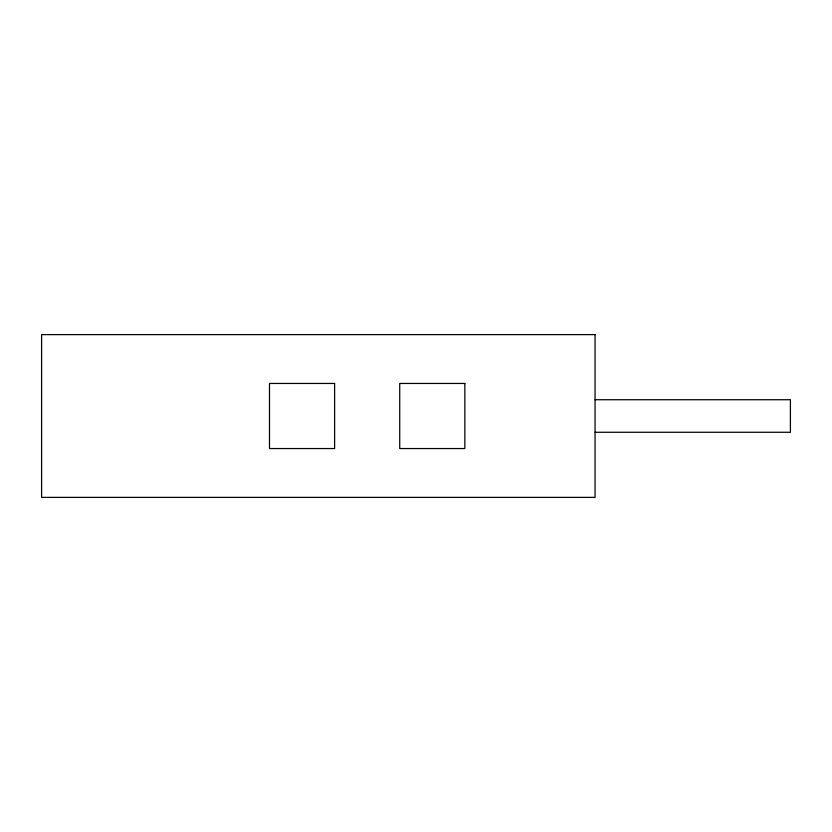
<?xml version="1.0" encoding="UTF-8"?>
<svg xmlns="http://www.w3.org/2000/svg" width="832" height="832" viewBox="0 0 832 832"><rect width="100%" height="100%" fill="white"/><g stroke="black" fill="none" stroke-linecap="round" stroke-linejoin="round"><path stroke-width="1.25" d="M595.057 399.724L790.4 399.724L790.4 432.276L595.057 432.276M595.057 334.61L41.6 334.61L41.6 497.39L595.057 497.39L595.057 334.61M334.61 383.448L269.495 383.448L269.495 448.552L334.61 448.552L334.61 383.448M464.838 383.448L399.724 383.448L399.724 448.552L464.838 448.552L464.838 383.448"/></g></svg>
